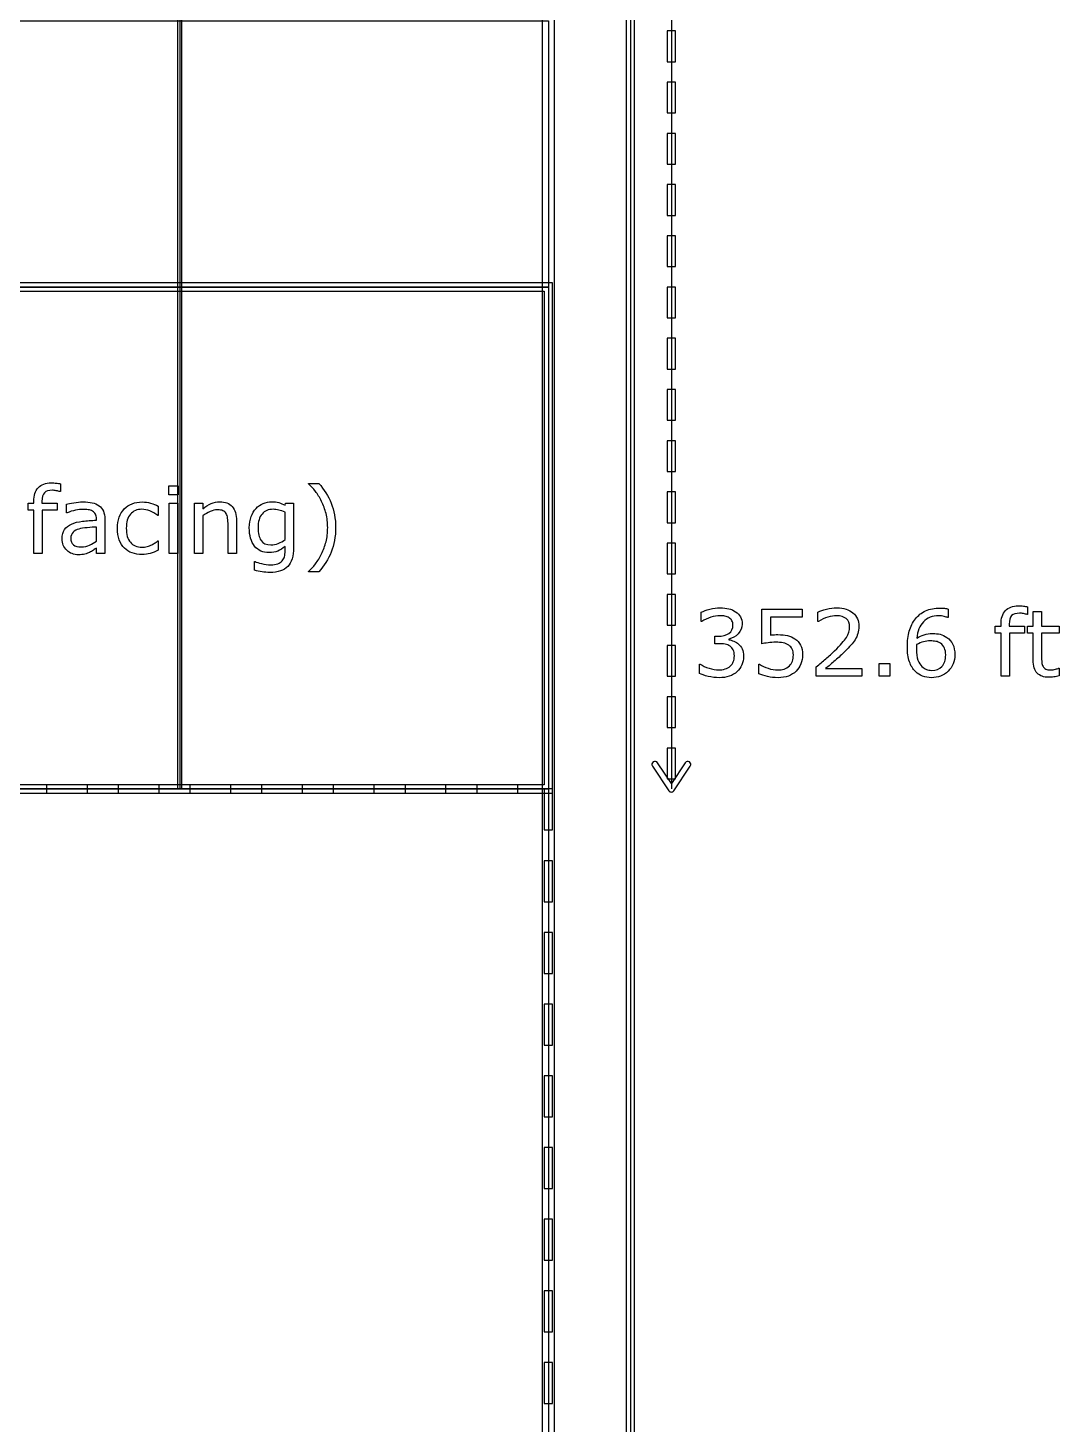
# Model space of a CAD drawing. Extents: x -13 to 750, y 12 to 2314.
# Drawn here: x 217.2 to 317.9, y 875.9 to 1012.2 of the extents above; entities that cross this region are included whole.
import ezdxf

# ---------------------------------------------------------------- set-up
doc = ezdxf.new("R2010")
doc.units = 0
doc.layers.get('0').update_dxf_attribs({"linetype": 'CONTINUOUS'})

msp = doc.modelspace()

# ---------------------------------------------------------------- linework, layer by layer
at = {"color": 7}
for points in [[(43.400391, 1163.4896), (43.400391, 711.2904), (268.59961, 711.2904), (268.59961, 1163.4896)], [(275.59961, 1162.89), (275.59961, 740.89), (276.40039, 740.89), (276.40039, 1162.89)], [(44.599609, 1162.2904), (267.40039, 1162.2904), (267.40039, 712.4896), (44.599609, 712.4896)], [(231.80078, 1136.89), (231.80078, 937.89), (232.19922, 937.89), (232.19922, 1136.89)], [(44, 1012.89), (268, 1012.89), (268, 986.89), (44, 986.89)], [(279.59961, 1011.89), (279.59961, 1008.89), (280.40039, 1008.89), (280.40039, 1011.89)], [(279.59961, 1006.89), (279.59961, 1003.89), (280.40039, 1003.89), (280.40039, 1006.89)], [(279.59961, 1001.89), (279.59961, 998.89), (280.40039, 998.89), (280.40039, 1001.89)], [(279.59961, 996.89), (279.59961, 993.89), (280.40039, 993.89), (280.40039, 996.89)], [(279.59961, 991.89), (279.59961, 988.89), (280.40039, 988.89), (280.40039, 991.89)], [(43.599609, 987.2904), (43.599609, 937.4896), (268.40039, 937.4896), (268.40039, 987.2904)], [(44, 986.89), (268, 986.89), (268, 937.89), (44, 937.89)], [(279.59961, 986.89), (279.59961, 983.89), (280.40039, 983.89), (280.40039, 986.89)], [(44.400391, 986.4896), (267.59961, 986.4896), (267.59961, 938.2904), (44.400391, 938.2904)], [(279.59961, 981.89), (279.59961, 978.89), (280.40039, 978.89), (280.40039, 981.89)], [(279.59961, 976.89), (279.59961, 973.89), (280.40039, 973.89), (280.40039, 976.89)], [(279.59961, 971.89), (279.59961, 968.89), (280.40039, 968.89), (280.40039, 971.89)], [(231.86068, 966.6206), (230.92904, 966.6206), (230.92904, 967.4775), (231.86068, 967.4775)], [(279.59961, 966.89), (279.59961, 963.89), (280.40039, 963.89), (280.40039, 966.89)], [(231.80798, 960.8901), (230.98181, 960.8901), (230.98181, 965.7988), (231.80798, 965.7988)], [(242.29333, 962.2393), (242.29333, 962.2393)], [(279.59961, 961.89), (279.59961, 958.89), (280.40039, 958.89), (280.40039, 961.89)], [(279.59961, 956.89), (279.59961, 953.89), (280.40039, 953.89), (280.40039, 956.89)], [(279.59961, 951.89), (279.59961, 948.89), (280.40039, 948.89), (280.40039, 951.89)], [(301.32715, 948.89), (300.27686, 948.89), (300.27686, 950.1424), (301.32715, 950.1424)], [(279.59961, 946.89), (279.59961, 943.89), (280.40039, 943.89), (280.40039, 946.89)], [(279.59961, 941.89), (279.59961, 938.89), (280.40039, 938.89), (280.40039, 941.89)], [(278.23437, 940.5404), (278.23437, 940.5404)], [(44, 937.89), (268, 937.89), (268, 763.89), (44, 763.89)], [(219, 938.2904), (219, 937.4896), (223, 937.4896), (223, 938.2904)], [(226, 938.2904), (226, 937.4896), (230, 937.4896), (230, 938.2904)], [(233, 938.2904), (233, 937.4896), (237, 937.4896), (237, 938.2904)], [(240, 938.2904), (240, 937.4896), (244, 937.4896), (244, 938.2904)], [(247, 938.2904), (247, 937.4896), (251, 937.4896), (251, 938.2904)], [(254, 938.2904), (254, 937.4896), (258, 937.4896), (258, 938.2904)], [(261, 938.2904), (261, 937.4896), (265, 937.4896), (265, 938.2904)], [(267.59961, 937.89), (267.59961, 933.89), (268.40039, 933.89), (268.40039, 937.89)], [(267.59961, 930.89), (267.59961, 926.89), (268.40039, 926.89), (268.40039, 930.89)], [(267.59961, 923.89), (267.59961, 919.89), (268.40039, 919.89), (268.40039, 923.89)], [(267.59961, 916.89), (267.59961, 912.89), (268.40039, 912.89), (268.40039, 916.89)], [(267.59961, 909.89), (267.59961, 905.89), (268.40039, 905.89), (268.40039, 909.89)], [(267.59961, 902.89), (267.59961, 898.89), (268.40039, 898.89), (268.40039, 902.89)], [(267.59961, 895.89), (267.59961, 891.89), (268.40039, 891.89), (268.40039, 895.89)], [(267.59961, 888.89), (267.59961, 884.89), (268.40039, 884.89), (268.40039, 888.89)], [(267.59961, 881.89), (267.59961, 877.89), (268.40039, 877.89), (268.40039, 881.89)]]:
    msp.add_lwpolyline(points, close=True, dxfattribs=at)
for points in [[(276, 1162.89), (276, 740.89)], [(232, 1136.89), (232, 937.89)], [(280, 1136.89), (280, 937.89)], [(220.35579, 966.9282), (220.31189, 966.9282)], [(220.35583, 967.6838), (220.35579, 966.9282)], [(244.57849, 967.6841), (244.57849, 967.7281), (245.58484, 967.7281)], [(218.55847, 965.9658), (218.55847, 965.7988), (220.04822, 965.7988), (220.04822, 965.1045), (218.58484, 965.1045), (218.58484, 960.89), (217.75866, 960.89), (217.75866, 965.1044), (217.20056, 965.1044), (217.20056, 965.7987), (217.75866, 965.7987), (217.75866, 965.9613)], [(221.00179, 964.854), (220.95789, 964.854), (220.95789, 965.6933)], [(229.9139, 965.5044), (229.9139, 964.5859), (229.87, 964.5859)], [(234.26897, 964.5548), (234.26897, 960.89), (233.4428, 960.89), (233.4428, 965.7987), (234.26897, 965.7987), (234.26897, 965.2538)], [(242.29336, 965.5877), (242.34606, 965.7986), (243.11949, 965.7986), (243.1195, 961.4482)], [(223.87142, 964.1336), (223.87142, 964.261)], [(224.69325, 964.2209), (224.6932, 960.8901)], [(237.54724, 960.8901), (236.72107, 960.8901), (236.72107, 963.685)], [(237.54729, 964.076), (237.54724, 960.8901)], [(242.29333, 962.2392), (242.29333, 964.9155)], [(223.87142, 962.0986), (223.87142, 963.4653)], [(247.224, 963.4039), (247.224, 963.4038)], [(223.87142, 962.0985), (223.87142, 962.0986)], [(224.6932, 960.8901), (223.87142, 960.8901), (223.87142, 961.413)], [(229.87, 962.1074), (229.9139, 962.1074), (229.9139, 961.1977)], [(242.29336, 961.1097), (242.29336, 961.558)], [(239.31384, 959.2421), (239.31384, 960.0858), (239.35784, 960.0858)], [(245.58484, 959.0796), (244.57849, 959.0796), (244.57849, 959.1236)], [(314.77886, 955.6838), (314.77881, 954.9283)], [(282.96679, 954.2382), (282.92289, 954.2382), (282.92289, 955.1567)], [(288.82469, 952.0624), (288.82469, 955.433), (292.76219, 955.433), (292.76219, 954.6639), (289.67283, 954.6639), (289.67283, 952.9237)], [(294.35742, 954.2381), (294.31352, 954.2381), (294.31352, 955.161)], [(307.03564, 955.4555), (307.03564, 954.6162), (306.99174, 954.6162)], [(314.77881, 954.9283), (314.73491, 954.9283)], [(315.31934, 950.4938), (315.31934, 953.1042), (314.76123, 953.1042), (314.76123, 953.7985), (315.31934, 953.7985), (315.31934, 955.2091), (316.14551, 955.2091), (316.14551, 953.7985), (317.85059, 953.7985), (317.85059, 953.1042), (316.14551, 953.1042), (316.14551, 950.8673)], [(284.6411, 952.076), (284.2456, 952.076), (284.2456, 952.8055), (284.55321, 952.8055)], [(312.9815, 953.9659), (312.9815, 953.7989), (314.47124, 953.7989), (314.47124, 953.1046), (313.00786, 953.1046), (313.00786, 948.89), (312.18169, 948.89), (312.18169, 953.1044), (311.62359, 953.1044), (311.62359, 953.7987), (312.18169, 953.7987), (312.18169, 953.9613)], [(285.61674, 952.5287), (285.61674, 952.4667)], [(286.56156, 952.0405), (286.56152, 952.0409)], [(282.73389, 949.1669), (282.73389, 950.0853), (282.79979, 950.0853)], [(288.54346, 949.1361), (288.54346, 950.0633), (288.60496, 950.0633)], [(292.80613, 950.9692), (292.80615, 950.9686)], [(306.78114, 950.9775), (306.78076, 950.9776)], [(307.67289, 951.0133), (307.67285, 951.0126)], [(298.58057, 948.89), (294.15088, 948.89), (294.15088, 949.8085)], [(295.06057, 949.6415), (298.58059, 949.6415), (298.58057, 948.89)], [(317.80666, 949.6764), (317.85056, 949.6764), (317.85059, 948.9341)], [(278.15037, 940.1244), (279.74998, 937.724)], [(281.34958, 940.4564), (280, 938.431), (278.65039, 940.4564)], [(280.24998, 937.724), (281.84959, 940.1244)]]:
    msp.add_lwpolyline(points, dxfattribs=at)
for points in [[(218.19372, 967.3016), (218.48376, 967.615067), (218.902707, 967.7718), (219.45056, 967.7718)], [(219.45056, 967.7718), (219.635127, 967.7718), (219.800653, 967.763133), (219.94714, 967.7458)], [(219.94714, 967.7458), (220.096553, 967.728467), (220.232783, 967.7078), (220.35583, 967.6838)], [(217.75866, 965.9613), (217.75866, 966.5443), (217.90368, 966.991067), (218.19372, 967.3016)], [(218.79577, 966.8139), (218.63757, 966.658633), (218.55847, 966.375933), (218.55847, 965.9658)], [(219.56921, 967.0512), (219.214717, 967.0512), (218.956903, 966.9721), (218.79577, 966.8139)], [(219.95593, 967.0072), (219.809443, 967.036533), (219.680537, 967.0512), (219.56921, 967.0512)], [(220.31189, 966.9282), (220.22107, 966.954867), (220.102417, 966.9812), (219.95593, 967.0072)], [(245.25525, 966.9415), (245.041383, 967.2227), (244.815797, 967.470233), (244.57849, 967.6841)], [(245.8573, 965.9659), (245.672727, 966.337967), (245.472043, 966.663167), (245.25525, 966.9415)], [(245.58484, 967.7281), (246.103393, 967.133367), (246.506223, 966.484433), (246.79333, 965.7813)], [(220.95789, 965.6933), (221.119023, 965.7373), (221.351933, 965.785633), (221.65662, 965.8383)], [(221.82796, 965.1001), (221.56136, 965.044767), (221.28597, 964.962733), (221.00179, 964.854)], [(221.65662, 965.8383), (221.961313, 965.890967), (222.261607, 965.9173), (222.5575, 965.9173)], [(222.55306, 965.1881), (222.33626, 965.1881), (222.09456, 965.158767), (221.82796, 965.1001)], [(223.06722, 965.1531), (222.903153, 965.176433), (222.731767, 965.1881), (222.55306, 965.1881)], [(222.5575, 965.9173), (222.903207, 965.9173), (223.2035, 965.887967), (223.45838, 965.8293)], [(223.48909, 965.0169), (223.371903, 965.084233), (223.23128, 965.129633), (223.06722, 965.1531)], [(223.45838, 965.8293), (223.716193, 965.773967), (223.93885, 965.677267), (224.12635, 965.5392)], [(223.77034, 964.7268), (223.705873, 964.849867), (223.612123, 964.946567), (223.48909, 965.0169)], [(224.12635, 965.5392), (224.310923, 965.404467), (224.45155, 965.230167), (224.54823, 965.0163)], [(224.54823, 965.0163), (224.64491, 964.802433), (224.69325, 964.5373), (224.69325, 964.2209)], [(225.93245, 963.3379), (225.93245, 964.140633), (226.152177, 964.7705), (226.59163, 965.2275)], [(226.59163, 965.2275), (227.034017, 965.6845), (227.617027, 965.913), (228.34066, 965.913)], [(228.30555, 965.1967), (227.836797, 965.1967), (227.46619, 965.0385), (227.19373, 964.7221)], [(229.08778, 965.0385), (228.821173, 965.143967), (228.56043, 965.1967), (228.30555, 965.1967)], [(228.34066, 965.913), (228.621907, 965.913), (228.897297, 965.873467), (229.16683, 965.7944)], [(229.87, 964.5859), (229.618047, 964.782167), (229.357307, 964.933033), (229.08778, 965.0385)], [(229.16683, 965.7944), (229.43929, 965.715267), (229.688313, 965.6186), (229.9139, 965.5044)], [(234.26897, 965.2538), (234.526783, 965.467667), (234.793383, 965.634633), (235.06877, 965.7547)], [(235.68401, 965.1481), (235.458423, 965.1481), (235.222583, 965.092433), (234.97649, 964.9811)], [(235.06877, 965.7547), (235.344163, 965.874833), (235.62688, 965.9349), (235.91692, 965.9349)], [(236.22014, 965.0561), (236.082447, 965.117433), (235.903737, 965.1481), (235.68401, 965.1481)], [(235.91692, 965.9349), (236.447193, 965.9349), (236.85149, 965.775233), (237.12981, 965.4559)], [(236.53655, 964.7837), (236.463303, 964.9067), (236.357833, 964.9975), (236.22014, 965.0561)], [(237.12981, 965.4559), (237.40813, 965.136567), (237.54729, 964.6766), (237.54729, 964.076)], [(238.97549, 964.4803), (239.09561, 964.787967), (239.258207, 965.0531), (239.46328, 965.2757)], [(239.46328, 965.2757), (239.653713, 965.483767), (239.88516, 965.6449), (240.15762, 965.7591)], [(241.1156, 965.1924), (240.6615, 965.1924), (240.304077, 965.040067), (240.04333, 964.7354)], [(240.15762, 965.7591), (240.43008, 965.8763), (240.701077, 965.9349), (240.97061, 965.9349)], [(240.97061, 965.9349), (241.25479, 965.9349), (241.492093, 965.905567), (241.68252, 965.8469)], [(241.6781, 965.1264), (241.4906, 965.1704), (241.3031, 965.1924), (241.1156, 965.1924)], [(242.29333, 964.9155), (242.073603, 965.0151), (241.868527, 965.0854), (241.6781, 965.1264)], [(241.68252, 965.8469), (241.87588, 965.7909), (242.079493, 965.7045), (242.29336, 965.5877)], [(246.28796, 964.775), (246.17956, 965.2086), (246.036007, 965.605567), (245.8573, 965.9659)], [(246.79333, 965.7813), (247.080443, 965.078167), (247.224, 964.2857), (247.224, 963.4039)], [(220.76009, 963.2151), (220.921223, 963.446567), (221.14974, 963.6282), (221.44564, 963.76)], [(221.44564, 963.76), (221.744467, 963.891867), (222.103353, 963.981233), (222.5223, 964.0281)], [(222.5223, 964.0281), (222.94124, 964.074767), (223.390947, 964.109933), (223.87142, 964.1336)], [(223.87142, 964.261), (223.87142, 964.448533), (223.837727, 964.6038), (223.77034, 964.7268)], [(227.19373, 964.7221), (226.924203, 964.408633), (226.78944, 963.947233), (226.78944, 963.3379)], [(234.97649, 964.9811), (234.730397, 964.869767), (234.494557, 964.727667), (234.26897, 964.5548)], [(236.68157, 964.3178), (236.655237, 964.517067), (236.606897, 964.672367), (236.53655, 964.7837)], [(236.72107, 963.685), (236.72107, 963.9106), (236.707903, 964.121533), (236.68157, 964.3178)], [(238.79971, 963.3905), (238.79971, 963.812367), (238.858303, 964.175633), (238.97549, 964.4803)], [(240.04333, 964.7354), (239.78259, 964.430733), (239.65222, 963.988367), (239.65222, 963.4083)], [(246.45056, 963.4039), (246.45056, 963.884367), (246.39636, 964.3414), (246.28796, 964.775)], [(220.52279, 962.3142), (220.52279, 962.686267), (220.60189, 962.986567), (220.76009, 963.2151)], [(220.98421, 961.1936), (220.676597, 961.4866), (220.52279, 961.860133), (220.52279, 962.3142)], [(221.59505, 962.9554), (221.448563, 962.8148), (221.37532, 962.62), (221.37532, 962.371)], [(221.37532, 962.371), (221.37532, 962.089733), (221.460283, 961.8773), (221.63021, 961.7337)], [(222.17073, 963.2718), (221.93343, 963.204467), (221.741537, 963.099), (221.59505, 962.9554)], [(222.97933, 963.3993), (222.639483, 963.369967), (222.36995, 963.327467), (222.17073, 963.2718)], [(223.87142, 963.4653), (223.619467, 963.450633), (223.322103, 963.428633), (222.97933, 963.3993)], [(226.10823, 962.2085), (225.991043, 962.530767), (225.93245, 962.907233), (225.93245, 963.3379)], [(226.78944, 963.3379), (226.78944, 962.7461), (226.921273, 962.290533), (227.18494, 961.9712)], [(239.31387, 961.5975), (238.971097, 962.0223), (238.79971, 962.619967), (238.79971, 963.3905)], [(239.65222, 963.4083), (239.65222, 962.8575), (239.7489, 962.44), (239.94226, 962.1558)], [(246.28796, 962.0284), (246.39636, 962.4444), (246.45056, 962.9029), (246.45056, 963.4039)], [(247.224, 963.4038), (247.224, 962.521933), (247.080443, 961.729433), (246.79333, 961.0263)], [(222.10921, 960.7542), (221.66683, 960.7542), (221.29183, 960.900667), (220.98421, 961.1936)], [(221.63021, 961.7337), (221.80013, 961.5931), (222.059407, 961.5228), (222.40804, 961.5228)], [(222.40804, 961.5228), (222.69808, 961.5228), (222.963217, 961.578467), (223.20345, 961.6898)], [(223.21224, 960.9912), (223.074547, 960.9238), (222.916343, 960.868133), (222.73763, 960.8242)], [(223.20345, 961.6898), (223.443683, 961.804067), (223.66634, 961.9403), (223.87142, 962.0985)], [(223.57259, 961.2021), (223.449543, 961.114233), (223.329427, 961.043933), (223.21224, 960.9912)], [(223.87142, 961.413), (223.798173, 961.363), (223.698563, 961.2927), (223.57259, 961.2021)], [(226.60482, 961.4087), (226.390953, 961.619633), (226.225423, 961.886233), (226.10823, 962.2085)], [(227.36507, 960.934), (227.06917, 961.039467), (226.815753, 961.1977), (226.60482, 961.4087)], [(227.18494, 961.9712), (227.451547, 961.654733), (227.825083, 961.4965), (228.30555, 961.4965)], [(228.34066, 960.7802), (227.986167, 960.7802), (227.66097, 960.831467), (227.36507, 960.934)], [(228.30555, 961.4965), (228.472543, 961.4965), (228.642467, 961.5185), (228.81532, 961.5625)], [(228.81532, 961.5625), (228.988167, 961.6065), (229.14344, 961.6636), (229.28114, 961.7338)], [(229.9139, 961.1977), (229.638507, 961.0659), (229.3763, 960.963367), (229.12728, 960.8901)], [(229.28114, 961.7338), (229.401253, 961.795133), (229.514043, 961.8596), (229.61951, 961.9272)], [(229.61951, 961.9272), (229.724983, 961.997533), (229.80848, 962.0576), (229.87, 962.1074)], [(240.71133, 960.9647), (240.125397, 960.9647), (239.659577, 961.175633), (239.31387, 961.5975)], [(239.94226, 962.1558), (240.13562, 961.871667), (240.45642, 961.7296), (240.90466, 961.7296)], [(241.57705, 961.1097), (241.35147, 961.013033), (241.062897, 960.9647), (240.71133, 960.9647)], [(240.90466, 961.7296), (241.144893, 961.7296), (241.385127, 961.775), (241.62536, 961.8658)], [(242.29336, 961.558), (242.04434, 961.358733), (241.80557, 961.2093), (241.57705, 961.1097)], [(241.62536, 961.8658), (241.868527, 961.959533), (242.091183, 962.084033), (242.29333, 962.2393)], [(242.22746, 960.5692), (242.271393, 960.730333), (242.29336, 960.9105), (242.29336, 961.1097)], [(243.1195, 961.4482), (243.1195, 960.6162), (242.930537, 960.005367), (242.55261, 959.6157)], [(246.79333, 961.0263), (246.506223, 960.323167), (246.103393, 959.674267), (245.58484, 959.0796)], [(245.8573, 960.8419), (246.03894, 961.2169), (246.182493, 961.6124), (246.28796, 962.0284)], [(222.73763, 960.8242), (222.558917, 960.777533), (222.349443, 960.7542), (222.10921, 960.7542)], [(229.12728, 960.8901), (228.881187, 960.816833), (228.61898, 960.7802), (228.34066, 960.7802)], [(239.35784, 960.0858), (239.4926, 960.033133), (239.706467, 959.968667), (239.99944, 959.8924)], [(239.99944, 959.8924), (240.292407, 959.813333), (240.585373, 959.7738), (240.87834, 959.7738)], [(242.55261, 959.6157), (242.174683, 959.226033), (241.59314, 959.0312), (240.80798, 959.0312)], [(240.87834, 959.7738), (241.159593, 959.7738), (241.392503, 959.8075), (241.57707, 959.8749)], [(241.57707, 959.8749), (241.761643, 959.942233), (241.9052, 960.035967), (242.00774, 960.1561)], [(242.00774, 960.1561), (242.11028, 960.270367), (242.18352, 960.408067), (242.22746, 960.5692)], [(244.57849, 959.1236), (244.804077, 959.325733), (245.029663, 959.5733), (245.25525, 959.8663)], [(245.25525, 959.8663), (245.483763, 960.1563), (245.684447, 960.4815), (245.8573, 960.8419)], [(240.04333, 959.0882), (239.797237, 959.123533), (239.554073, 959.174833), (239.31384, 959.2421)], [(240.80798, 959.0312), (240.54724, 959.0312), (240.292357, 959.0502), (240.04333, 959.0882)], [(283.75346, 955.438), (284.102093, 955.525867), (284.439007, 955.5698), (284.7642, 955.5698)], [(284.7642, 955.5698), (285.083533, 955.5698), (285.364783, 955.540467), (285.60795, 955.4818)], [(285.60795, 955.4818), (285.851117, 955.423133), (286.070843, 955.329367), (286.26713, 955.2005)], [(295.14408, 955.4422), (295.492713, 955.5272), (295.82963, 955.5697), (296.15483, 955.5697)], [(296.15483, 955.5697), (296.825723, 955.5697), (297.3516, 955.4071), (297.73246, 955.0819)], [(304.8208, 955.2753), (305.228027, 955.462767), (305.702637, 955.5565), (306.24463, 955.5565)], [(306.24463, 955.5565), (306.417483, 955.5565), (306.562503, 955.549167), (306.67969, 955.5345)], [(306.67969, 955.5345), (306.796877, 955.519833), (306.915527, 955.4935), (307.03564, 955.4555)], [(312.61675, 955.3016), (312.90679, 955.615067), (313.325737, 955.7718), (313.87359, 955.7718)], [(313.87359, 955.7718), (314.058157, 955.7718), (314.223683, 955.763133), (314.37017, 955.7458)], [(314.37017, 955.7458), (314.519583, 955.728467), (314.655813, 955.7078), (314.77886, 955.6838)], [(282.92289, 955.1567), (283.130897, 955.259233), (283.407753, 955.353), (283.75346, 955.438)], [(283.85448, 954.6601), (283.541007, 954.5605), (283.24511, 954.419867), (282.96679, 954.2382)], [(284.74218, 954.8095), (284.46386, 954.8095), (284.16796, 954.7597), (283.85448, 954.6601)], [(285.22997, 954.7655), (285.086417, 954.794833), (284.92382, 954.8095), (284.74218, 954.8095)], [(285.63427, 954.6073), (285.50829, 954.683433), (285.373523, 954.736167), (285.22997, 954.7655)], [(285.91552, 954.3129), (285.848133, 954.432967), (285.754383, 954.5311), (285.63427, 954.6073)], [(286.01659, 953.8998), (286.01659, 954.058), (285.9829, 954.1957), (285.91552, 954.3129)], [(286.26713, 955.2005), (286.47807, 955.0599), (286.637737, 954.89), (286.74613, 954.6908)], [(286.74613, 954.6908), (286.85453, 954.4916), (286.90873, 954.2587), (286.90873, 953.9921)], [(294.31352, 955.161), (294.521527, 955.263533), (294.79838, 955.357267), (295.14408, 955.4422)], [(295.26709, 954.6688), (294.956543, 954.575067), (294.65332, 954.4315), (294.35742, 954.2381)], [(296.13281, 954.8094), (295.86621, 954.8094), (295.577637, 954.762533), (295.26709, 954.6688)], [(297.06885, 954.5194), (296.84619, 954.712733), (296.534177, 954.8094), (296.13281, 954.8094)], [(297.40723, 953.724), (297.40723, 954.0638), (297.294437, 954.328933), (297.06885, 954.5194)], [(297.73246, 955.0819), (298.11332, 954.759633), (298.30375, 954.321633), (298.30375, 953.7679)], [(303.22559, 953.3065), (303.351563, 953.754767), (303.55078, 954.1532), (303.82324, 954.5018)], [(303.82324, 954.5018), (304.081053, 954.832867), (304.413573, 955.0907), (304.8208, 955.2753)], [(304.60551, 954.208), (304.23051, 953.8154), (304.012247, 953.283667), (303.95072, 952.6128)], [(306.11283, 954.8012), (305.48295, 954.8012), (304.98051, 954.603467), (304.60551, 954.208)], [(306.6182, 954.7392), (306.45414, 954.780533), (306.285683, 954.8012), (306.11283, 954.8012)], [(306.99174, 954.6162), (306.909707, 954.6602), (306.785193, 954.7012), (306.6182, 954.7392)], [(312.18169, 953.9613), (312.18169, 954.5443), (312.32671, 954.991067), (312.61675, 955.3016)], [(313.2188, 954.814), (313.0606, 954.658733), (312.9815, 954.376033), (312.9815, 953.9659)], [(313.99224, 955.0513), (313.637747, 955.0513), (313.379933, 954.9722), (313.2188, 954.814)], [(314.37896, 955.0073), (314.232473, 955.036633), (314.103567, 955.0513), (313.99224, 955.0513)], [(314.73491, 954.9283), (314.64409, 954.954967), (314.52544, 954.9813), (314.37896, 955.0073)], [(284.55321, 952.8055), (284.998523, 952.8055), (285.353017, 952.8978), (285.61669, 953.0824)], [(285.61669, 953.0824), (285.88329, 953.269867), (286.01659, 953.542333), (286.01659, 953.8998)], [(286.52201, 953.0384), (286.26713, 952.768867), (285.965373, 952.598967), (285.61674, 952.5287)], [(286.90873, 953.9921), (286.90873, 953.628767), (286.779823, 953.310867), (286.52201, 953.0384)], [(289.67283, 952.9237), (289.79881, 952.9357), (289.927717, 952.944367), (290.05955, 952.9497)], [(290.05955, 952.9497), (290.191383, 952.956367), (290.30564, 952.9597), (290.40232, 952.9597)], [(290.40232, 952.9597), (290.756813, 952.9597), (291.06736, 952.929033), (291.33396, 952.8677)], [(291.33396, 952.8677), (291.600567, 952.809033), (291.845197, 952.703533), (292.06785, 952.5512)], [(297.09521, 952.6825), (297.303223, 953.004767), (297.40723, 953.351933), (297.40723, 953.724)], [(298.20705, 953.0692), (298.145517, 952.855333), (298.053233, 952.651733), (297.9302, 952.4584)], [(298.30375, 953.7679), (298.30375, 953.5189), (298.271517, 953.286), (298.20705, 953.0692)], [(303.04102, 951.764), (303.04102, 952.344067), (303.102543, 952.858233), (303.22559, 953.3065)], [(303.95072, 952.6128), (304.196813, 952.7622), (304.438513, 952.874967), (304.67582, 952.9511)], [(304.67582, 952.9511), (304.916053, 953.030233), (305.19291, 953.0698), (305.50639, 953.0698)], [(305.50639, 953.0698), (305.78471, 953.0698), (306.029337, 953.043467), (306.24027, 952.9908)], [(306.24027, 952.9908), (306.454143, 952.9408), (306.672407, 952.838267), (306.89506, 952.6832)], [(285.24755, 952.023), (285.06005, 952.058333), (284.8579, 952.076), (284.6411, 952.076)], [(285.72655, 951.8384), (285.594717, 951.929267), (285.43505, 951.9908), (285.24755, 952.023)], [(285.61674, 952.4667), (285.757367, 952.443367), (285.9185, 952.393567), (286.10014, 952.3173)], [(286.03417, 951.4737), (285.96093, 951.628967), (285.85839, 951.750533), (285.72655, 951.8384)], [(286.14843, 950.8936), (286.14843, 951.128), (286.110343, 951.321367), (286.03417, 951.4737)], [(286.10014, 952.3173), (286.28178, 952.2441), (286.435587, 952.151833), (286.56156, 952.0405)], [(286.56152, 952.0409), (286.702147, 951.9149), (286.81787, 951.7567), (286.90869, 951.5663)], [(286.90869, 951.5663), (286.99951, 951.375833), (287.04492, 951.129733), (287.04492, 950.828)], [(289.43992, 952.1678), (289.202613, 952.132467), (288.997537, 952.097333), (288.82469, 952.0624)], [(290.18699, 952.2208), (289.929177, 952.2208), (289.680153, 952.203133), (289.43992, 952.1678)], [(290.91648, 952.1508), (290.699687, 952.197467), (290.456523, 952.2208), (290.18699, 952.2208)], [(291.47459, 951.9179), (291.322243, 952.029233), (291.136207, 952.106867), (290.91648, 952.1508)], [(291.79539, 951.5444), (291.719217, 951.699667), (291.612283, 951.824167), (291.47459, 951.9179)], [(291.91404, 950.9731), (291.91404, 951.1987), (291.87449, 951.389133), (291.79539, 951.5444)], [(292.06785, 952.5512), (292.302223, 952.390067), (292.483863, 952.182067), (292.61277, 951.9272)], [(292.61277, 951.9272), (292.741677, 951.672333), (292.80613, 951.353), (292.80613, 950.9692)], [(295.07373, 950.5995), (295.384277, 950.863167), (295.67285, 951.125367), (295.93945, 951.3861)], [(295.93945, 951.3861), (296.50195, 951.931033), (296.887203, 952.363167), (297.09521, 952.6825)], [(297.5259, 951.9222), (297.373553, 951.746467), (297.187517, 951.551667), (296.96779, 951.3378)], [(297.9302, 952.4584), (297.81594, 952.276733), (297.681173, 952.098), (297.5259, 951.9222)], [(303.24316, 950.3138), (303.1084, 950.7152), (303.04102, 951.1986), (303.04102, 951.764)], [(303.93309, 951.7994), (303.930423, 951.740733), (303.92909, 951.666033), (303.92909, 951.5753)], [(303.92909, 951.5753), (303.92909, 951.112367), (303.975967, 950.746133), (304.06972, 950.4766)], [(303.94629, 951.9883), (303.94029, 951.923633), (303.93589, 951.860667), (303.93309, 951.7994)], [(304.60547, 952.2608), (304.391603, 952.202133), (304.171877, 952.1113), (303.94629, 951.9883)], [(305.2998, 952.3488), (305.05078, 952.3488), (304.819337, 952.319467), (304.60547, 952.2608)], [(305.81396, 952.3048), (305.6499, 952.334133), (305.478513, 952.3488), (305.2998, 952.3488)], [(306.26221, 952.1202), (306.127443, 952.213933), (305.978027, 952.275467), (305.81396, 952.3048)], [(306.65771, 951.6544), (306.57861, 951.833067), (306.446777, 951.988333), (306.26221, 952.1202)], [(306.78076, 950.9776), (306.78076, 951.250067), (306.739743, 951.475667), (306.65771, 951.6544)], [(306.89506, 952.6832), (307.152873, 952.504467), (307.346233, 952.278867), (307.47514, 952.0064)], [(307.47514, 952.0064), (307.606973, 951.733933), (307.67289, 951.4029), (307.67289, 951.0133)], [(282.79979, 950.0853), (283.048817, 949.921233), (283.341787, 949.785), (283.6787, 949.6766)], [(285.74853, 949.8785), (285.88329, 950.007367), (285.982897, 950.149433), (286.04735, 950.3047)], [(286.04735, 950.3047), (286.114737, 950.459967), (286.14843, 950.656267), (286.14843, 950.8936)], [(287.04492, 950.828), (287.04492, 950.529133), (286.99072, 950.2552), (286.88232, 950.0062)], [(288.60496, 950.0633), (288.845193, 949.910967), (289.126443, 949.7806), (289.44871, 949.6722)], [(291.52293, 949.9096), (291.651837, 950.0356), (291.748517, 950.1865), (291.81297, 950.3623)], [(291.81297, 950.3623), (291.88035, 950.538033), (291.91404, 950.741633), (291.91404, 950.9731)], [(292.63916, 950.0941), (292.527833, 949.815767), (292.37549, 949.5814), (292.18213, 949.391)], [(292.80615, 950.9686), (292.80615, 950.663933), (292.750487, 950.372433), (292.63916, 950.0941)], [(294.15088, 949.8085), (294.458493, 950.072167), (294.76611, 950.335833), (295.07373, 950.5995)], [(295.9966, 950.4413), (295.66262, 950.154167), (295.35061, 949.887567), (295.06057, 949.6415)], [(296.96779, 951.3378), (296.654317, 951.030133), (296.330587, 950.7313), (295.9966, 950.4413)], [(303.82764, 949.347), (303.575687, 949.5902), (303.38086, 949.912467), (303.24316, 950.3138)], [(304.06972, 950.4766), (304.1664, 950.21), (304.298233, 949.999067), (304.46522, 949.8438)], [(306.4164, 949.8569), (306.65956, 950.117633), (306.78114, 950.491167), (306.78114, 950.9775)], [(307.67285, 951.0126), (307.67285, 950.347533), (307.453123, 949.804067), (307.01367, 949.3822)], [(315.71045, 949.1974), (315.44971, 949.466933), (315.31934, 949.899067), (315.31934, 950.4938)], [(316.14551, 950.8673), (316.14551, 950.6095), (316.151377, 950.407367), (316.16311, 950.2609)], [(316.16311, 950.2609), (316.174843, 950.117367), (316.215857, 949.9826), (316.28615, 949.8566)], [(283.59961, 948.8856), (283.24805, 948.970533), (282.959477, 949.0643), (282.73389, 949.1669)], [(284.67187, 948.7538), (284.30859, 948.7538), (283.95117, 948.797733), (283.59961, 948.8856)], [(283.6787, 949.6766), (284.015613, 949.5682), (284.34081, 949.514), (284.65429, 949.514)], [(284.65429, 949.514), (284.838857, 949.514), (285.035143, 949.544667), (285.24315, 949.606)], [(285.64746, 948.8988), (285.35156, 948.802133), (285.026363, 948.7538), (284.67187, 948.7538)], [(285.24315, 949.606), (285.451163, 949.667333), (285.619623, 949.758167), (285.74853, 949.8785)], [(286.42529, 949.3558), (286.205563, 949.150733), (285.946287, 948.9984), (285.64746, 948.8988)], [(286.88232, 950.0062), (286.773927, 949.7572), (286.621583, 949.5404), (286.42529, 949.3558)], [(289.38281, 948.868), (289.051757, 948.941267), (288.771973, 949.030633), (288.54346, 949.1361)], [(290.41553, 948.7538), (290.058103, 948.7538), (289.713863, 948.791867), (289.38281, 948.868)], [(289.44871, 949.6722), (289.770977, 949.566733), (290.087383, 949.514), (290.39793, 949.514)], [(290.39793, 949.514), (290.605937, 949.514), (290.80662, 949.543333), (290.99998, 949.602)], [(291.42627, 948.9164), (291.13623, 948.808), (290.799317, 948.7538), (290.41553, 948.7538)], [(290.99998, 949.602), (291.196267, 949.660667), (291.370583, 949.7632), (291.52293, 949.9096)], [(292.18213, 949.391), (291.97119, 949.185933), (291.719237, 949.027733), (291.42627, 948.9164)], [(304.52637, 948.9032), (304.262697, 949.0028), (304.029787, 949.150733), (303.82764, 949.347)], [(304.46522, 949.8438), (304.599987, 949.714933), (304.745007, 949.619733), (304.90028, 949.5582)], [(305.40527, 948.7538), (305.083003, 948.7538), (304.790037, 948.8036), (304.52637, 948.9032)], [(304.90028, 949.5582), (305.058487, 949.499533), (305.229873, 949.4702), (305.41444, 949.4702)], [(307.01367, 949.3822), (306.57715, 948.963267), (306.041017, 948.7538), (305.40527, 948.7538)], [(305.41444, 949.4702), (305.839247, 949.4702), (306.173233, 949.5991), (306.4164, 949.8569)], [(316.85303, 948.7931), (316.35205, 948.7931), (315.97119, 948.927867), (315.71045, 949.1974)], [(316.28615, 949.8566), (316.350617, 949.7394), (316.438507, 949.652967), (316.54982, 949.5973)], [(316.54982, 949.5973), (316.66408, 949.544633), (316.836933, 949.5183), (317.06838, 949.5183)], [(317.34082, 948.8331), (317.15918, 948.806433), (316.996583, 948.7931), (316.85303, 948.7931)], [(317.06838, 949.5183), (317.203147, 949.5183), (317.34377, 949.5373), (317.49025, 949.5753)], [(317.85059, 948.9341), (317.695317, 948.893433), (317.525393, 948.859767), (317.34082, 948.8331)], [(317.49025, 949.5753), (317.636737, 949.616633), (317.742207, 949.650333), (317.80666, 949.6764)], [(278.23437, 940.5404), (278.168046, 940.49639), (278.12193, 940.427827), (278.106176, 940.349805)], [(278.459786, 940.584604), (278.381758, 940.600359), (278.300668, 940.584457), (278.23437, 940.5404)], [(278.65039, 940.4564), (278.60638, 940.52273), (278.537813, 940.568849), (278.459786, 940.584604)], [(281.54018, 940.584599), (281.462155, 940.568845), (281.39359, 940.522727), (281.34958, 940.4564)], [(281.76559, 940.5404), (281.699292, 940.584454), (281.618205, 940.600354), (281.54018, 940.584599)], [(281.893784, 940.349805), (281.87803, 940.427827), (281.831914, 940.49639), (281.76559, 940.5404)], [(278.106176, 940.349805), (278.090421, 940.271782), (278.106319, 940.190697), (278.15037, 940.1244)], [(281.84959, 940.1244), (281.893641, 940.190697), (281.909539, 940.271782), (281.893784, 940.349805)], [(279.74998, 937.724), (279.805572, 937.64022), (279.899434, 937.589856), (279.99998, 937.589856)], [(279.99998, 937.589856), (280.100526, 937.589856), (280.194388, 937.64022), (280.24998, 937.724)]]:
    msp.add_open_spline(points, degree=3, dxfattribs=at)

doc.saveas('drawing.dxf')
